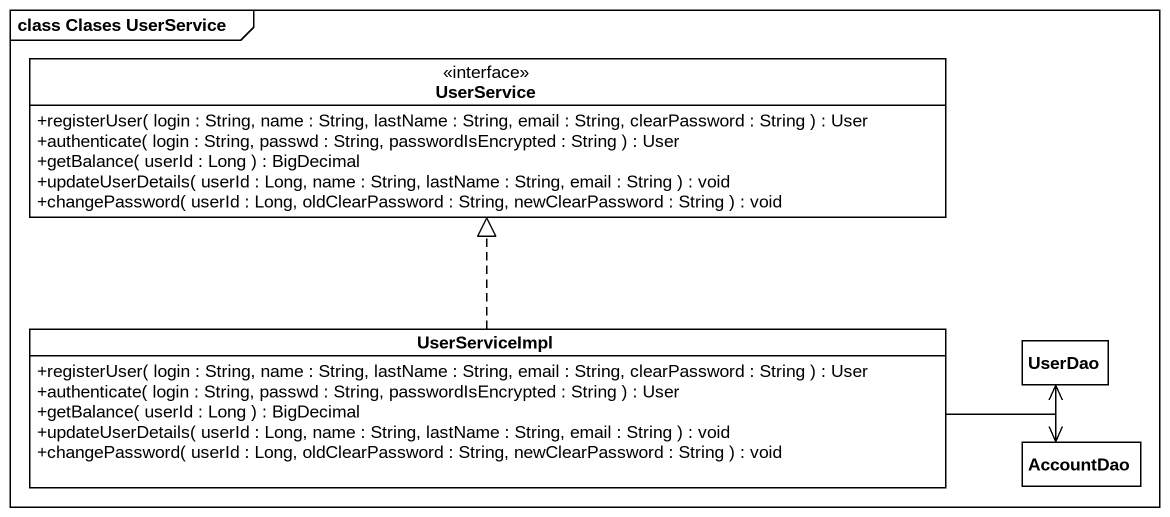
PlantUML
@startuml
mainframe class Clases UserService
hide circle
hide empty members
skinparam classAttributeIconSize 0
interface UserService {
  +registerUser( login : String, name : String, lastName : String, email : String, clearPassword : String ) : User
  +authenticate( login : String, passwd : String, passwordIsEncrypted : String ) : User
  +getBalance( userId : Long ) : BigDecimal
  +updateUserDetails( userId : Long, name : String, lastName : String, email : String ) : void
  +changePassword( userId : Long, oldClearPassword : String, newClearPassword : String ) : void
}
class UserServiceImpl {
  +registerUser( login : String, name : String, lastName : String, email : String, clearPassword : String ) : User
  +authenticate( login : String, passwd : String, passwordIsEncrypted : String ) : User
  +getBalance( userId : Long ) : BigDecimal
  +updateUserDetails( userId : Long, name : String, lastName : String, email : String ) : void
  +changePassword( userId : Long, oldClearPassword : String, newClearPassword : String ) : void
}
class UserDao
class AccountDao
UserServiceImpl .up.|> UserService
UserServiceImpl -right-> UserDao
UserServiceImpl -right-> AccountDao
@enduml
